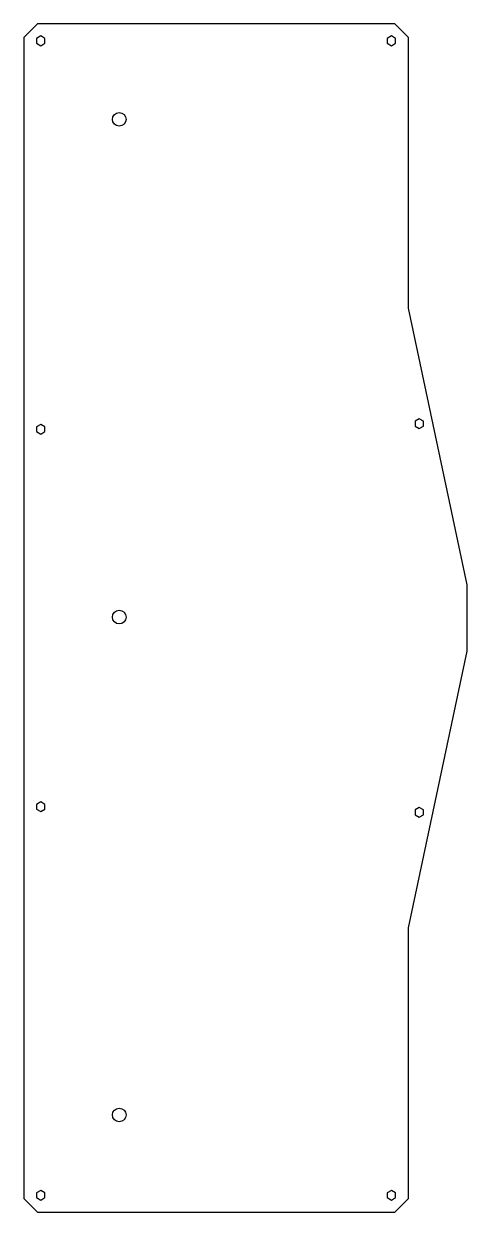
# Model space of a CAD drawing. Header units: millimetres. Extents: x 133 to 263, y 18 to 366.
import ezdxf

# ---------------------------------------------------------------- set-up
doc = ezdxf.new("R2010")
doc.units = ezdxf.units.MM
doc.layers.get('0').update_dxf_attribs({"linetype": 'CONTINUOUS'})

msp = doc.modelspace()

# ---------------------------------------------------------------- linework, layer by layer
for p, q in [((136.6, 366.4), (132.6, 362.4)), ((241.59, 366.4), (136.6, 366.4)), ((245.59, 362.4), (241.59, 366.4)), ((132.6, 362.4), (132.6, 21.6)), ((245.59, 282.97), (245.59, 362.4)), ((262.85, 201.73), (245.59, 282.97)), ((262.85, 182.27), (262.85, 201.73)), ((245.59, 101.03), (262.85, 182.27)), ((245.59, 21.6), (245.59, 101.03)), ((132.6, 21.6), (136.6, 17.6)), ((241.59, 17.6), (245.59, 21.6)), ((136.6, 17.6), (241.59, 17.6))]:
    msp.add_line(p, q)
for points in [[(136.37, 360.69), (137.6, 359.97), (138.84, 360.69), (138.84, 362.11), (137.6, 362.82), (136.37, 362.11)], [(239.35, 360.69), (240.59, 359.97), (241.82, 360.69), (241.82, 362.11), (240.59, 362.82), (239.35, 362.11)], [(137.6, 248.82), (136.37, 248.11), (136.37, 246.69), (137.6, 245.97), (138.84, 246.69), (138.84, 248.11)], [(247.51, 248.31), (248.75, 247.6), (249.98, 248.31), (249.98, 249.74), (248.75, 250.45), (247.51, 249.74)], [(137.6, 138.02), (136.36, 137.31), (136.36, 135.89), (137.6, 135.17), (138.84, 135.89), (138.84, 137.31)], [(247.51, 134.26), (248.75, 133.55), (249.98, 134.26), (249.98, 135.69), (248.75, 136.4), (247.51, 135.69)], [(137.6, 21.17), (138.84, 21.89), (138.84, 23.31), (137.6, 24.02), (136.37, 23.31), (136.37, 21.89)], [(239.35, 21.89), (240.59, 21.17), (241.82, 21.89), (241.82, 23.31), (240.59, 24.02), (239.35, 23.31)]]:
    msp.add_lwpolyline(points, close=True)
for centre in [(160.65, 338.35), (160.65, 192.25), (160.65, 46.15)]:
    msp.add_circle(centre, 2)

doc.saveas('drawing.dxf')
